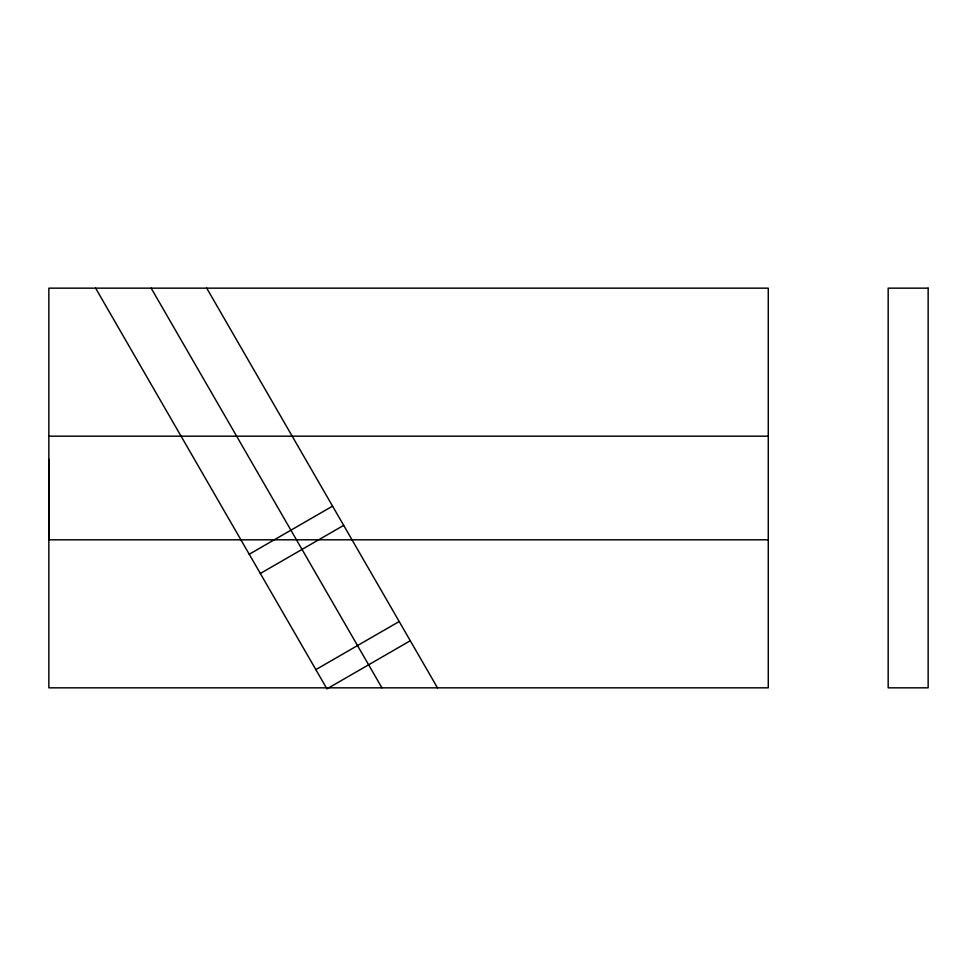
<?xml version="1.0" encoding="UTF-8"?>
<svg xmlns="http://www.w3.org/2000/svg" width="977" height="977" viewBox="0 0 977 977"><rect width="100%" height="100%" fill="white"/><g stroke="black" fill="none" stroke-linecap="round" stroke-linejoin="round"><path stroke-width="1.47" d="M48.85 459.446L48.85 687.832L768.276 687.832L768.276 288.154L48.85 288.154L48.85 345.247L48.85 539.805L768.276 539.805M249.245 554.252L332.571 506.135M260.346 573.475L343.672 525.37M315.852 669.624L399.178 621.519M410.279 640.741L326.953 688.858L95.612 288.154M48.85 436.182L768.276 436.182M206.721 288.154L437.476 687.832M151.166 288.154L381.922 687.832M928.15 288.154L888.178 288.154L888.178 687.832L928.15 687.832L928.15 288.154"/></g></svg>
